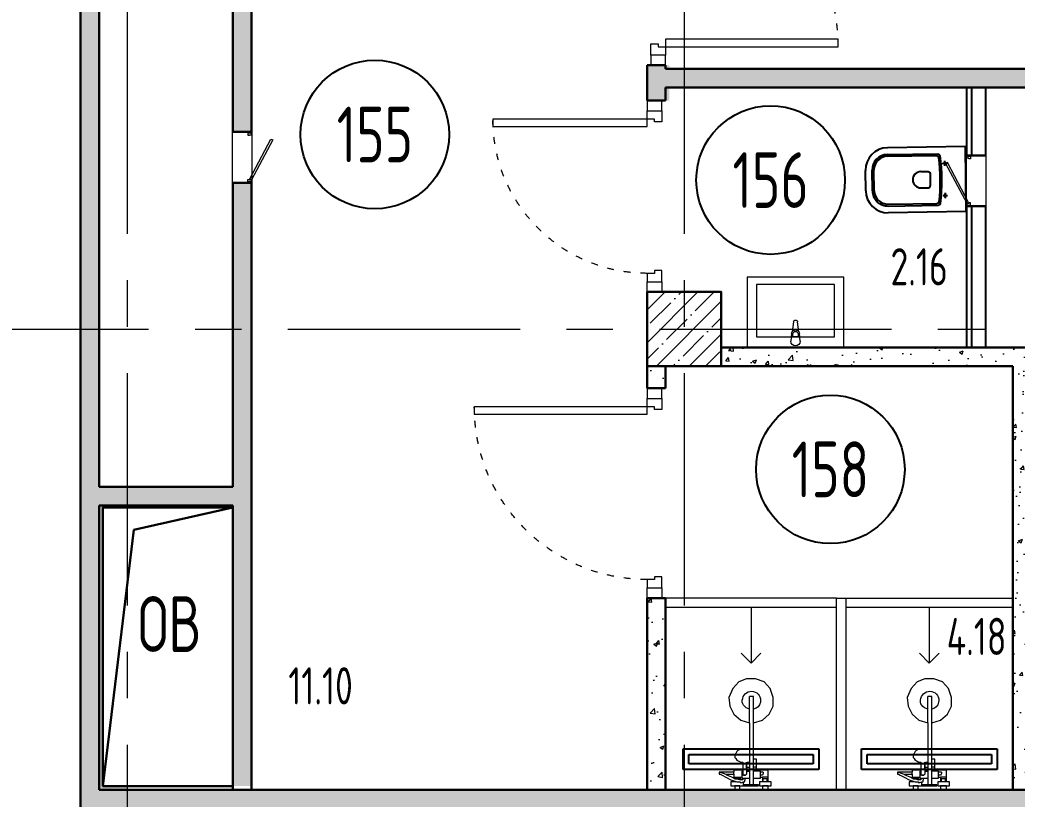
# Model space of a CAD drawing. Header units: millimetres. Extents: x -8689834 to 9419935, y 0 to 135940.
# Drawn here: x -197811 to -192441, y 122071 to 126265 of the extents above; entities that cross this region are included whole.
import ezdxf
from ezdxf import colors
from ezdxf.entities.mleader import LeaderData, LeaderLine
from ezdxf.enums import TextEntityAlignment as Align
from ezdxf.math import Vec2, Vec3

# ---------------------------------------------------------------- set-up
doc = ezdxf.new("R2010")
doc.units = ezdxf.units.MM
doc.header["$MEASUREMENT"] = 0
doc.linetypes.add('ACAD_ISO03W100', pattern=[30, 12, -18])
doc.linetypes.add('CENTER', pattern=[2, 1.25, -0.25, 0.25, -0.25])
doc.layers.get('0').update_dxf_attribs({"color": 250, "lineweight": 9})
for name, color, linetype, lineweight in [('АР_Двери', 175, 'Continuous', 18), ('АР_Колонны', 250, 'Continuous', 30), ('АР_Колонны Штрих', 250, 'Continuous', 5), ('АР_Маркер экспликации', 239, 'Continuous', 13), ('АР_Номер помещения', 1, 'Continuous', 25), ('АР_Оси', 7, 'Continuous', 9), ('АР_Отметки', 250, 'Continuous', 15), ('АР_Перегородки газоблок', 165, 'Continuous', 30), ('АР_Перегородки газоблок_Штрих', 165, 'Continuous', 5), ('АР_Перегородки сантехнические', 216, 'Continuous', 9), ('АР_Помещения_площадь', 19, 'Continuous', 9), ('Задания на лючки', 32, 'Continuous', 15), ('М_проемы ОВ 4-5эт', 172, 'Continuous', 30), ('Эвакуация', 7, 'Continuous', 9)]:
    doc.layers.add(name, color=color, linetype=linetype, lineweight=lineweight)
for name, color, linetype in [('АР_новое окно', 155, 'Continuous'), ('АР_Отверстия', 251, 'Continuous'), ('ПОДЛОЖКА', 251, 'Continuous'), ('ТХ_сантехника', 253, 'Continuous')]:
    doc.layers.add(name, color=color, linetype=linetype)
doc.layers.get('0').freeze()
doc.styles.add('ICOCPEUR', font='isocpeur.ttf')
doc.styles.add('ISOCPEUR', font='isocpeur.ttf', dxfattribs={"width": 0.7})
doc.styles.get("Standard").update_dxf_attribs({"font": 'isocpeur.ttf', "width": 0.7})
pattern_1 = [(50, (-20, 0), (215.17805, -18.82564), [22.5, -247.5]), (355, (-20, 0), (-41.6254, 225.65764), [18, -198]), (100.45144, (-2.07, -1.57), (173.55265, 206.832), [19.12206, -210.34263]), (46.1842, (-20, 60), (320.1724, -49.65578), [33.75, -371.25]), (96.63564, (6.68, 55.86), (280.3986, 292.2356), [28.6831, -315.51413]), (351.18416, (-20, 60), (280.3986, 292.2356), [27, -297]), (21, (10, 45), (179.07212, -120.78567), [22.5, -247.5]), (326, (10, 45), (72.9946, 217.54501), [18, -198]), (71.45144, (24.92, 34.93), (252.06671, 96.75935), [19.12206, -210.34263]), (37.5, (-20, 0), (3.647957, 99.868156), [0, -195.6, 0, -201, 0, -198.75]), (7.5, (-20, 0), (78.92086, 118.323514), [0, -114.6, 0, -191.1, 0, -75.75]), (327.5, (-86.9, 0), (160.14673, -6.766462), [0, -75, 0, -234, 0, -310.5]), (317.5, (-116.9, 0), (174.95585, 30.031495), [0, -97.5, 0, -155.4, 0, -220.5])]
pattern_2 = [(50, (0, 0), (215.17805, -18.82564), [22.5, -247.5]), (355, (0, 0), (-41.6254, 225.65764), [18, -198]), (100.45144, (17.93, -1.57), (173.55265, 206.832), [19.12206, -210.34263]), (46.1842, (0, 60), (320.1724, -49.65578), [33.75, -371.25]), (96.63564, (26.68, 55.86), (280.3986, 292.2356), [28.6831, -315.51413]), (351.18416, (0, 60), (280.3986, 292.2356), [27, -297]), (21, (30, 45), (179.07212, -120.78567), [22.5, -247.5]), (326, (30, 45), (72.9946, 217.54501), [18, -198]), (71.45144, (44.92, 34.93), (252.06671, 96.75935), [19.12206, -210.34263]), (37.5, (0, 0), (3.647957, 99.868156), [0, -195.6, 0, -201, 0, -198.75]), (7.5, (0, 0), (78.92086, 118.323514), [0, -114.6, 0, -191.1, 0, -75.75]), (327.5, (-66.9, 0), (160.14673, -6.766462), [0, -75, 0, -234, 0, -310.5]), (317.5, (-96.9, 0), (174.95585, 30.031495), [0, -97.5, 0, -155.4, 0, -220.5])]

# ---------------------------------------------------------------- blocks, each defined once
blk = doc.blocks.new('*U552')
for points in [[(-55, -80), (-55, 0), (-115, 0), (-115, -40), (-100, -40), (-100, -80), (-55, -80)], [(0, 0), (0, -80), (-55, -80), (-55, 0), (0, 0)], [(-1130, 0), (-1130, -80), (-1075, -80), (-1075, 0), (-1130, 0)], [(-1075, -80), (-1075, 0), (-1015, 0), (-1015, -40), (-1030, -40), (-1030, -80), (-1075, -80)]]:
    blk.add_lwpolyline(points)
blk.add_lwpolyline([(-100, -80), (-100, -1010), (-140, -1010), (-140, -80)], close=True)
at = {"linetype": 'ACAD_ISO03W100', "ltscale": 3}
blk.add_arc((-100, -80), 930, 180, 270, dxfattribs=at)
blk = doc.blocks.new('*U554')
for points in [[(-55, -80), (-55, 0), (-115, 0), (-115, -40), (-100, -40), (-100, -80), (-55, -80)], [(0, 0), (0, -80), (-55, -80), (-55, 0), (0, 0)], [(-1030, 0), (-1030, -80), (-975, -80), (-975, 0), (-1030, 0)], [(-975, -80), (-975, 0), (-915, 0), (-915, -40), (-930, -40), (-930, -80), (-975, -80)]]:
    blk.add_lwpolyline(points)
blk.add_lwpolyline([(-100, -80), (-100, -910), (-140, -910), (-140, -80)], close=True)
at = {"linetype": 'ACAD_ISO03W100', "ltscale": 3}
blk.add_arc((-100, -80), 830, 180, 270, dxfattribs=at)
blk = doc.blocks.new('*U553')
for points in [[(0, 0), (0, -80), (55, -80), (55, 0), (0, 0)], [(55, -80), (55, 0), (115, 0), (115, -40), (100, -40), (100, -80), (55, -80)], [(1075, -80), (1075, 0), (1015, 0), (1015, -40), (1030, -40), (1030, -80), (1075, -80)], [(1130, 0), (1130, -80), (1075, -80), (1075, 0), (1130, 0)]]:
    blk.add_lwpolyline(points)
blk.add_lwpolyline([(100, -80), (100, -1010), (140, -1010), (140, -80)], close=True)
at = {"linetype": 'ACAD_ISO03W100', "ltscale": 3}
blk.add_arc((100, -80), 930, 270, 0, dxfattribs=at)
blk = doc.blocks.new('*U1618')
at = {"layer": 'АР_Номер помещения', "color": 7}
blk.add_circle((-458.7, -1228.9), 400, dxfattribs=at)
at = {"layer": 'АР_Номер помещения', "color": 7, "style": 'ISOCPEUR', "width": 0.7}
blk.add_attdef('НОМЕР_ПОМЕЩЕНИЯ', text='', height=300, dxfattribs=at).set_placement((-458.7, -1228.9), align=Align.MIDDLE_CENTER)
at = {"layer": 'АР_Помещения_площадь', "color": 7, "lineweight": 30, "width": 0.7, "flags": 104}
blk.add_attdef('ИМЯ_ПОМЕЩЕНИЯ', text='', height=100, dxfattribs=at).set_placement((157.6, 1217.1), align=Align.MIDDLE_CENTER)
blk = doc.blocks.new('*U1673')
at = {"layer": 'АР_Номер помещения', "color": 7}
blk.add_circle((-513.5, -1398.4), 400, dxfattribs=at)
at = {"layer": 'АР_Номер помещения', "color": 7, "style": 'ISOCPEUR', "width": 0.7}
blk.add_attdef('НОМЕР_ПОМЕЩЕНИЯ', text='', height=300, dxfattribs=at).set_placement((-513.5, -1398.4), align=Align.MIDDLE_CENTER)
at = {"layer": 'АР_Помещения_площадь', "color": 7, "lineweight": 30, "width": 0.7, "flags": 104}
blk.add_attdef('ИМЯ_ПОМЕЩЕНИЯ', text='', height=100, dxfattribs=at).set_placement((157.6, 1217.1), align=Align.MIDDLE_CENTER)
blk = doc.blocks.new('*U1623')
at = {"layer": 'АР_Номер помещения', "color": 7}
blk.add_circle((-6996.1, -2946), 400, dxfattribs=at)
at = {"layer": 'АР_Номер помещения', "color": 7, "style": 'ISOCPEUR', "width": 0.7}
blk.add_attdef('НОМЕР_ПОМЕЩЕНИЯ', text='', height=300, dxfattribs=at).set_placement((-6996.1, -2946), align=Align.MIDDLE_CENTER)
at = {"layer": 'АР_Помещения_площадь', "color": 7, "lineweight": 30, "width": 0.7, "flags": 104}
blk.add_attdef('ИМЯ_ПОМЕЩЕНИЯ', text='', height=100, dxfattribs=at).set_placement((157.6, 1217.1), align=Align.MIDDLE_CENTER)
blk = doc.blocks.new('унитаз поликлиники')
for p, q in [((0, 175), (0, -175)), ((0, 175), (420, 175)), ((420, 138.7), (149.6, 138.7)), ((420, 129), (156.8, 128.7)), ((125.6, 86.7), (99.5, 86.7)), ((112.4, 73.1), (112.4, 100.2)), ((494, 57.1), (494, -57.1)), ((504, 55), (504, -55)), ((540, 55), (540, -55)), ((191.9, -33.7), (191.9, 33.7)), ((242.4, 43.7), (201.9, 43.7)), ((242.4, -43.7), (201.9, -43.7)), ((125.5, -86.5), (99.4, -86.5)), ((112.3, -73), (112.3, -100.1)), ((420, -139), (147.9, -138.7)), ((420, -129), (155.2, -128.7)), ((0, -175), (420, -175))]:
    blk.add_line(p, q)
for centre, radius, start, end in [((420, 55), 120, 0, 90), ((420.5, 55.2), 83.5, 359.8619, 90.3335), ((420, 55), 74, 0, 90), ((242.4, 0), 43.7, 270, 90), ((420, -55), 120, 270, 0), ((420, -55), 84, 270, 0), ((420, -55), 74, 270, 358.4018)]:
    blk.add_arc(centre, radius, start, end)
at = {"extrusion": (0, 0, -1)}
for centre, major_axis, ratio, start_param, end_param in [((1158.1, 0), (-731, -726.4), 0.993775, 0.659849, 0.910919), ((984.1, 0), (-23.4, -941.4), 0.89728, 1.422258, 1.677847), ((149.5, 127.3), (-5.6, -10.5), 0.821373, 1.269211, 2.570669), ((154.4, 119.8), (-5.61, -7.72), 0.798093, 1.232924, 2.686723), ((112.4, 86.8), (3.55, 3.55), 1, 5.504025, 11.78721), ((201.9, -33.5), (4.12, -9.49), 0.964797, 0.42926, 1.943413), ((147.9, -127.5), (5.4, -10.4), 0.836443, 0.56114, 1.877577), ((155.2, -117.5), (5.3, -10.4), 0.842984, 0.549902, 1.8819)]:
    blk.add_ellipse(centre, major_axis=major_axis, ratio=ratio, start_param=start_param, end_param=end_param, dxfattribs=at)
for centre, major_axis, ratio, start_param, end_param in [((201.9, 33.5), (4.12, 9.49), 0.964797, 0.42926, 1.943413), ((112.3, -86.6), (3.54, -3.55), 1, 5.504025, 11.78721)]:
    blk.add_ellipse(centre, major_axis=major_axis, ratio=ratio, start_param=start_param, end_param=end_param)
blk = doc.blocks.new('Из_буфера15266')
at = {"lineweight": 0, "ltscale": 100, "transparency": 33554687}
for points in [[(-13.2, -338.7), (-60.9, -354.5), (-97.9, -386.3), (-119.1, -428.6), (-119.1, -476.2), (-103.2, -523.9), (-71.4, -560.9), (-23.8, -576.8), (23.8, -576.8), (66.1, -560.9), (97.9, -523.9), (119.1, -476.2), (113.8, -428.6), (92.6, -386.3), (55.6, -354.5), (7.9, -338.7), (7.9, -195.8), (23.8, -195.8), (34.4, -195.8), (50.3, -195.8), (60.9, -195.8), (71.4, -190.5), (76.7, -185.2), (82, -174.6), (87.3, -169.3), (87.3, -158.7), (87.3, -153.5), (82, -148.2), (82, -148.2), (76.7, -137.6), (76.7, -137.6), (66.1, -132.3), (55.6, -127), (50.3, -127), (45, -127), (45, -105.8), (45, -84.7), (92.6, -84.7), (92.6, -74.1), (166.7, -74.1), (172, -74.1), (172, -68.8), (172, -63.5), (166.7, -63.5), (156.1, -58.2), (134.9, -47.6), (108.5, -31.7), (92.6, -26.5), (92.6, -21.2), (108.5, -21.2), (108.5, 0), (39.7, 0), (39.7, -21.2), (39.7, -21.2), (39.7, -21.2), (34.4, -21.2), (34.4, -21.2), (29.1, -42.3), (7.9, -42.3), (7.9, -5.3), (39.7, -5.3), (39.7, 0), (-39.7, 0), (-39.7, -5.3), (-13.2, -5.3), (-13.2, -42.3), (-50.3, -42.3), (-50.3, -47.6), (-60.9, -47.6), (-60.9, -37), (-60.9, -37), (-60.9, -21.2), (-45, -21.2), (-45, 0), (-108.5, 0), (-108.5, -21.2), (-92.6, -21.2), (-92.6, -37), (-92.6, -37), (-92.6, -47.6), (-92.6, -47.6), (-92.6, -84.7), (-29.1, -84.7)], [(-92.6, -21.2), (-60.9, -21.2)], [(-92.6, -37), (-60.9, -37)], [(-92.6, -47.6), (-60.9, -47.6)], [(-87.3, -21.2), (-87.3, -37)], [(-66.1, -21.2), (-66.1, -37)], [(-50.3, -47.6), (-50.3, -79.4)], [(-13.2, -5.3), (7.9, -5.3)], [(-13.2, -42.3), (-13.2, -142.9)], [(7.9, -195.8), (7.9, -42.3)], [(45, -42.3), (29.1, -42.3)], [(55.6, -15.9), (39.7, -21.2)], [(50.3, -47.6), (50.3, -47.6)], [(50.3, -52.9), (50.3, -47.6)], [(50.3, -79.4), (50.3, -47.6)], [(50.3, -58.2), (50.3, -52.9)], [(55.6, -15.9), (55.6, -15.9)], [(60.9, -21.2), (55.6, -15.9)], [(55.6, -31.7), (55.6, -31.7)], [(76.7, -37), (55.6, -31.7)], [(92.6, -26.5), (76.7, -21.2), (60.9, -21.2)], [(60.9, -37), (66.1, -37), (82, -37), (82, -37)], [(87.3, -47.6), (60.9, -47.6)], [(66.1, -31.7), (66.1, -37)], [(87.3, -37), (76.7, -37)], [(82, -21.2), (92.6, -21.2)], [(-50.3, -79.4), (-13.2, -79.4)], [(-29.1, -84.7), (-29.1, -142.9), (-23.8, -142.9), (-23.8, -142.9), (-23.8, -142.9), (-18.5, -142.9), (-13.2, -142.9), (-13.2, -142.9), (-13.2, -338.7)], [(-29.1, -84.7), (-13.2, -84.7)], [(-29.1, -100.5), (-13.2, -100.5)], [(23.8, -79.4), (7.9, -79.4)], [(23.8, -84.7), (7.9, -84.7)], [(23.8, -100.5), (7.9, -100.5)], [(23.8, -63.5), (23.8, -63.5), (23.8, -63.5), (29.1, -58.2), (29.1, -58.2), (29.1, -58.2), (29.1, -58.2), (34.4, -58.2), (39.7, -58.2), (39.7, -58.2), (39.7, -58.2), (39.7, -58.2), (45, -58.2), (45, -63.5), (45, -63.5)], [(23.8, -105.8), (23.8, -63.5)], [(23.8, -84.7), (23.8, -127)], [(23.8, -127), (23.8, -105.8)], [(34.4, -58.2), (29.1, -58.2)], [(34.4, -58.2), (34.4, -58.2)], [(39.7, -58.2), (34.4, -58.2)], [(39.7, -58.2), (39.7, -58.2)], [(45, -63.5), (45, -63.5)], [(45, -84.7), (45, -63.5)], [(50.3, -79.4), (45, -79.4)], [(92.6, -63.5), (92.6, -74.1)], [(166.7, -74.1), (150.8, -68.8), (134.9, -63.5)], [(166.7, -74.1), (166.7, -74.1)], [(13.2, -127), (7.9, -127)], [(18.5, -127), (13.2, -127)], [(23.8, -121.7), (18.5, -127)], [(45, -121.7), (34.4, -121.7), (23.8, -121.7)], [(45, -127), (45, -121.7)], [(-13.2, -338.7), (-13.2, -481.5)], [(7.9, -338.7), (7.9, -481.5)], [(-13.2, -481.5), (7.9, -481.5)]]:
    blk.add_lwpolyline(points, dxfattribs=at)
for points in [[(-92.6, 0), (-60.9, 0), (-60.9, 21.2), (-92.6, 21.2)], [(60.9, 0), (87.3, 0), (87.3, 21.2), (60.9, 21.2)], [(39.7, -21.2), (39.7, -21.2)], [(50.3, -42.3), (45, -42.3), (45, -31.7), (55.6, -31.7), (55.6, -31.7), (55.6, -37), (60.8, -37), (60.8, -47.6), (50.3, -47.6)], [(87.3, -47.6), (87.3, -37), (103.2, -47.6), (129.6, -58.2), (134.9, -63.5), (92.6, -63.5), (92.6, -47.6)]]:
    blk.add_lwpolyline(points, close=True, dxfattribs=at)
for points, knots in [([(-50.3, -74.1), (-55.6, -79.4), (-60.9, -74.1), (-66.1, -74.1), (-66.1, -68.8), (-66.1, -63.5), (-60.9, -58.2), (-55.6, -58.2), (-55.6, -58.2), (-50.3, -58.2)], [0, 0, 0, 0, 1, 1, 1, 2, 2, 2, 3, 3, 3, 3]), ([(7.9, -412.7), (34.4, -418), (55.6, -444.5), (45, -471), (39.7, -497.4), (13.2, -513.3), (-13.2, -508), (-39.7, -502.7), (-55.6, -476.2), (-50.3, -449.8), (-45, -428.6), (-34.4, -418), (-13.2, -412.7)], [0, 0, 0, 0, 1, 1, 1, 2, 2, 2, 3, 3, 3, 4, 4, 4, 4])]:
    blk.add_open_spline(points, degree=3, knots=knots, dxfattribs=at)
blk = doc.blocks.new('Из_буфера27431')
at = {"linetype": 'Continuous', "lineweight": 5}
for p, q in [((-138.5, 11.1), (-85.6, 17.7)), ((-138.5, 11.1), (-85.6, 17.7)), ((-76.1, 21), (-34.1, 25)), ((-76.1, 21), (-34.1, 25)), ((-59, 13.6), (-73.9, 13.6)), ((-59, 13.6), (-73.9, 13.6)), ((-59, -13.6), (-59, 13.6)), ((-59, -13.6), (-59, 13.6)), ((-85.6, -17.7), (-138.5, -11.1)), ((-85.6, -17.7), (-138.5, -11.1)), ((-34.1, -25), (-76.1, -21)), ((-34.1, -25), (-76.1, -21)), ((-73.9, -13.6), (-59, -13.6)), ((-73.9, -13.6), (-59, -13.6))]:
    blk.add_line(p, q, dxfattribs=at)
for points in [[(0, -260), (-380, -260), (-380, 260), (0, 260)], [(-59, -210), (-339.1, -210), (-339.1, 210), (-59, 210)], [(-59, -210), (-339.1, -210), (-339.1, 210), (-59, 210)]]:
    blk.add_lwpolyline(points, close=True, dxfattribs=at)
for centre, radius, start, end in [((-137.1, 0), 11.2, 97.1389, 262.8611), ((-137.1, 0), 11.2, 97.1389, 262.8611), ((-74.2, 0), 21.1, 122.771, 237.229), ((-74.2, 0), 21.1, 122.771, 237.229), ((-73.9, 0), 13.6, 90, 270), ((-73.9, 0), 13.6, 90, 270), ((-74.2, 0), 21.1, 95.1696, 122.771), ((-74.2, 0), 21.1, 95.1696, 122.771), ((-34.1, 0), 25, 270, 90), ((-34.1, 0), 25, 270, 90), ((-74.2, 0), 21.1, 237.229, 264.8304), ((-74.2, 0), 21.1, 237.229, 264.8304)]:
    blk.add_arc(centre, radius, start, end, dxfattribs=at)
blk = doc.blocks.new('_DotSmall')
at = {"color": 0, "linetype": 'ByBlock', "const_width": 0.5}
blk.add_lwpolyline([(-0.0625, 0, 1), (0.0625, 0, 1)], format="xyb", close=True, dxfattribs=at)
blk = doc.blocks.new('*U1544')
at = {"color": 7}
blk.add_wipeout([(-565, 60), (445, 60), (445, -310), (-565, -310)], dxfattribs=at)
for p, q in [((-530, 60), (-565, 60)), ((-550, 60), (-550, -10)), ((-550, -10), (-550, 60)), ((-510, 60), (-530, 60)), ((-510, 20), (-510, 60)), ((-500, 20), (-510, 20)), ((-500, -10), (-500, 20)), ((380, -10), (380, 20)), ((380, 20), (390, 20)), ((390, 20), (390, 60)), ((390, 60), (410, 60)), ((410, 60), (445, 60)), ((430, 60), (430, -10)), ((430, -10), (430, 60)), ((-565, -10), (-530, -10)), ((-530, -10), (-500, -10)), ((410, -10), (380, -10)), ((445, -10), (410, -10))]:
    blk.add_line(p, q)
at = {"lineweight": 30}
for p, q in [((-565, 60), (-565, -310)), ((445, 60), (445, -310))]:
    blk.add_line(p, q, dxfattribs=at)
blk.add_lwpolyline([(389, 60), (370, 25), (-424, 448), (-406, 483)], close=True)
blk = doc.blocks.new('*U1475')
at = {"color": 7}
blk.add_wipeout([(-565, 60), (445, 60), (445, -310), (-565, -310)], dxfattribs=at)
for p, q in [((-530, 60), (-565, 60)), ((-550, 60), (-550, -10)), ((-550, -10), (-550, 60)), ((-510, 60), (-530, 60)), ((-510, 20), (-510, 60)), ((-500, 20), (-510, 20)), ((-500, -10), (-500, 20)), ((380, -10), (380, 20)), ((380, 20), (390, 20)), ((390, 20), (390, 60)), ((390, 60), (410, 60)), ((410, 60), (445, 60)), ((430, 60), (430, -10)), ((430, -10), (430, 60)), ((-565, -10), (-530, -10)), ((-530, -10), (-500, -10)), ((410, -10), (380, -10)), ((445, -10), (410, -10))]:
    blk.add_line(p, q)
at = {"lineweight": 30}
for p, q in [((-565, 60), (-565, -310)), ((445, 60), (445, -310))]:
    blk.add_line(p, q, dxfattribs=at)
blk.add_lwpolyline([(389, 60), (370, 25), (-424, 448), (-406, 483)], close=True)

msp = doc.modelspace()

# ---------------------------------------------------------------- hatches: boundary and pattern name
at = {"layer": 'АР_Колонны Штрих', "ltscale": 100}
h = msp.add_hatch(dxfattribs=at)
h.set_pattern_fill('ANSI35', color=256, scale=500)
h.set_pattern_definition([(45, (-1151486.01, 164672.16), (-88.388348, 88.388348), []), (45, (-1151397.63, 164672.16), (-88.388348, 88.388348), [156.25, -31.25, 0, -31.25])])
h.paths.add_polyline_path([(-194033.9, 124800.7), (-194433.9, 124800.7), (-194433.9, 124400.7), (-194033.9, 124400.7)])
at = {"layer": 'АР_Перегородки газоблок_Штрих', "ltscale": 100}
h = msp.add_hatch(dxfattribs=at)
h.set_pattern_fill('AR-CONC', color=256, scale=30)
h.set_pattern_definition(pattern_2)
edge = h.paths.add_edge_path()
edge.add_line((-197233.9, 124428.4), (-197383.9, 124428.4))
edge.add_line((-197383.9, 124428.4), (-197383.9, 124600.7))
edge.add_line((-197383.9, 124600.7), (-197483.9, 124600.7))
edge.add_line((-197483.9, 124600.7), (-197483.9, 121099.1))
edge.add_arc((-197538.8, 121433.3), 338.7, 279.3282, 301.0925)
edge.add_line((-197363.9, 121143.3), (-197363.9, 122020.3))
edge.add_line((-197363.9, 122020.3), (-197363.9, 122020.3))
edge.add_line((-197363.9, 122020.3), (-197233.9, 122020.3))
edge.add_line((-197233.9, 122020.3), (-197233.9, 122140.3))
edge.add_line((-197233.9, 122140.3), (-197364.1, 122140.3))
edge.add_line((-197364.1, 122140.3), (-197364.1, 122140.7))
edge.add_line((-197364.1, 122140.7), (-197364.1, 123640.7))
edge.add_line((-197364.1, 123640.7), (-197233.9, 123640.7))
edge.add_line((-197233.9, 123640.7), (-197233.9, 123750.7))
edge.add_line((-197233.9, 123750.7), (-197383.9, 123750.7))
edge.add_line((-197383.9, 123750.7), (-197383.9, 124428.4))
edge.add_line((-197383.9, 124428.4), (-197233.9, 124428.4))
h.paths.add_polyline_path([(-196563.9, 124600.7), (-196663.9, 124600.7), (-196663.9, 124428.4), (-197233.9, 124428.4), (-196663.9, 124428.4), (-196663.9, 123750.7), (-197233.9, 123750.7), (-197233.9, 123640.7), (-196764.1, 123640.7), (-196663.9, 123640.7), (-196663.9, 122140.3), (-196563.9, 122140.3)])
h.paths.add_polyline_path([(-196563.9, 127350.7), (-196663.9, 127350.7), (-196663.9, 124600.7), (-196563.9, 124600.7)])
h.paths.add_polyline_path([(-197383.9, 127350.7), (-197483.9, 127350.7), (-197483.9, 124600.7), (-197383.9, 124600.7)])
h = msp.add_hatch(dxfattribs=at)
h.set_pattern_fill('AR-CONC', color=256, scale=30)
h.set_pattern_definition(pattern_2)
h.paths.add_polyline_path([(-194313.9, 126020.8), (-194433.9, 126020.8), (-194433.9, 125830.7), (-194313.9, 125830.7), (-194313.9, 125900.9), (-190513.9, 125900.9), (-190513.9, 125779.2), (-190393.9, 125779.2), (-190393.9, 125900.9), (-188033.9, 125900.9), (-188033.9, 124400.9), (-187933.9, 124400.5), (-187933.9, 126000.9), (-194313.9, 126000.9)])
h = msp.add_hatch(dxfattribs=at)
h.set_pattern_fill('AR-CONC', color=256, scale=30)
h.set_pattern_definition(pattern_2)
h.paths.add_polyline_path([(-192463.9, 124400.7), (-192463.9, 122140.3), (-192363.9, 122140.3), (-192363.9, 124400.7), (-190513.9, 124400.7), (-190513.9, 124500.7), (-192136.1, 124500.7), (-192136.1, 124504.8), (-192236.1, 124504.8), (-192236.1, 124500.7), (-192536.8, 124500.7), (-192536.8, 124499.9), (-192636.8, 124499.9), (-192636.8, 124500.7), (-194033.9, 124500.7), (-194033.9, 124400.7)])
h = msp.add_hatch(dxfattribs=at)
h.set_pattern_fill('AR-CONC', color=256, scale=30)
h.set_pattern_definition(pattern_1)
h.paths.add_polyline_path([(-194333.9, 124400.7), (-194453.9, 124400.7), (-194453.9, 124282.4), (-194333.9, 124282.4)])
h = msp.add_hatch(dxfattribs=at)
h.set_pattern_fill('AR-CONC', color=256, scale=30)
h.set_pattern_definition(pattern_2)
h.paths.add_polyline_path([(-190393.9, 123152.4), (-190513.9, 123152.4), (-190513.9, 122120.3), (-197362.4, 122120.3), (-197362.4, 122020.3), (-190513.9, 122020.3), (-190513.9, 121428.5), (-197383.9, 121428.5), (-197383.9, 121328.5), (-190513.9, 121328.5), (-190513.9, 121322.6), (-190513.9, 121322.6), (-190513.9, 120884.3), (-190513.9, 118520.7), (-190613.2, 118520.7), (-190613.2, 118400.7), (-188433.9, 118400.7), (-188433.9, 118520.7), (-190393.9, 118520.7)])
edge = h.paths.add_edge_path()
edge.add_line((-197363.9, 121105.7), (-197363.9, 121143.3))
edge.add_arc((-197538.8, 121433.3), 338.7, 279.3282, 301.0925, ccw=False)
edge.add_line((-197483.9, 121099.1), (-197483.9, 118520.7))
edge.add_line((-197483.9, 118520.7), (-197633.9, 118520.7))
edge.add_line((-197633.9, 118520.7), (-197633.9, 118400.6))
edge.add_line((-197633.9, 118400.6), (-197265, 118400.6))
edge.add_line((-197265, 118400.6), (-197265, 118520.6))
edge.add_line((-197265, 118520.6), (-197363.9, 118520.7))
edge.add_line((-197363.9, 118520.7), (-197363.9, 121105.7))
h.paths.add_polyline_path([(-187933.9, 123270.7), (-187993.9, 123270.8), (-188033.9, 123270.8), (-188033.9, 121714.3), (-188033.9, 118400.7), (-187933.9, 118400.7), (-187933.9, 121948.5)])
h = msp.add_hatch(dxfattribs=at)
h.set_pattern_fill('AR-CONC', color=256, scale=30)
h.set_pattern_definition(pattern_1)
h.paths.add_polyline_path([(-194333.9, 123152.4), (-194373.9, 123152.4), (-194373.9, 123152.4), (-194433.9, 123152.4), (-194433.9, 122140.3), (-194333.9, 122140.3)])

# ---------------------------------------------------------------- linework, layer by layer
at = {"layer": 'АР_Колонны', "ltscale": 100}
msp.add_lwpolyline([(-194433.9, 124800.7), (-194033.9, 124800.7), (-194033.9, 124400.7), (-194433.9, 124400.7)], close=True, dxfattribs=at)
at = {"layer": 'АР_Оси', "linetype": 'CENTER', "ltscale": 1000}
for p, q in [((-197233.9, 134363.2), (-197233.9, 78630.8)), ((-194233.9, 134363.2), (-194233.9, 78630.8)), ((-224367.6, 124600.7), (-141189.2, 124600.7)), ((-224367.6, 124600.7), (-141189.2, 124600.7))]:
    msp.add_line(p, q, dxfattribs=at)
at = {"layer": 'АР_Перегородки газоблок', "ltscale": 100}
for points in [[(-197483.9, 118520.7), (-197483.9, 127350.7)], [(-197383.9, 127350.7), (-197383.9, 124279)], [(-196663.9, 124295.6), (-196663.9, 127350.7)], [(-196563.9, 122120.3), (-196563.9, 127350.7)], [(-194433.9, 126020.8), (-194333.9, 126020.8)], [(-194433.9, 126020.8), (-194433.9, 125830.7)], [(-194333.9, 126020.8), (-194333.9, 126000.9)], [(-188033.9, 124400.7), (-187933.9, 124400.7), (-187933.9, 126001), (-194333.9, 126000.9)], [(-190513.9, 125900.9), (-194333.9, 125900.9)], [(-194333.9, 125900.9), (-194333.9, 125830.7)], [(-194333.9, 125830.7), (-194433.9, 125830.7)], [(-194033.9, 124500.7), (-192363.9, 124500.7)], [(-197383.9, 124398.4), (-197383.9, 123750.7)], [(-196663.9, 123750.7), (-196663.9, 124398.4)], [(-194433.9, 124400.7), (-194433.9, 124282.4)], [(-194333.9, 124400.7), (-194333.9, 124282.4)], [(-192463.9, 124400.7), (-194033.9, 124400.7)], [(-192463.9, 122120.3), (-192463.9, 124400.7)], [(-194333.9, 124282.4), (-194433.9, 124282.4)], [(-197383.9, 123750.7), (-196663.9, 123750.7)], [(-197383.9, 123650.7), (-197383.9, 122120.3)], [(-196663.9, 123650.7), (-197383.9, 123650.7)], [(-196663.9, 122120.3), (-196663.9, 123650.7)], [(-197383.9, 122120.3), (-190513.9, 122120.3), (-190513.9, 123152.4)], [(-194433.9, 123152.4), (-194433.9, 122120.3)], [(-194433.9, 123152.4), (-194333.9, 123152.4)], [(-194333.9, 123152.4), (-194333.9, 122120.3)], [(-197383.9, 122120.3), (-197024.3, 122120.3)], [(-196904.3, 122120.3), (-194433.9, 122120.3)], [(-194333.9, 122120.3), (-190513.9, 122120.4)]]:
    msp.add_lwpolyline(points, dxfattribs=at)
at = {"layer": 'АР_Перегородки газоблок', "color": 0, "lineweight": 25, "ltscale": 100}
for points in [[(-192711.8, 124500.7), (-192711.8, 125901)], [(-192686.8, 125901), (-192686.8, 124500.7)], [(-192611.8, 125901), (-192611.8, 124500.7)]]:
    msp.add_lwpolyline(points, dxfattribs=at)
at = {"layer": 'АР_Перегородки сантехнические', "lineweight": 0}
msp.add_lwpolyline([(-193413.9, 123152.4), (-193363.9, 123152.4), (-193363.9, 122120.3), (-193413.9, 122120.3)], close=True, dxfattribs=at)
at = {"layer": 'М_проемы ОВ 4-5эт'}
msp.add_lwpolyline([(-196663.9, 122140.3), (-197363.9, 122140.3), (-197363.9, 123640.7), (-196663.9, 123640.7)], close=True, dxfattribs=at)
msp.add_lwpolyline([(-197363.9, 122140.3), (-197196.6, 123519.4), (-196663.9, 123640.7)], dxfattribs=at)
at = {"layer": 'ПОДЛОЖКА', "lineweight": 15}
for p, q in [((-193413.9, 123152.4), (-194333.9, 123152.4)), ((-193413.9, 123152.4), (-194333.9, 123152.4)), ((-193413.9, 123152.4), (-194333.9, 123152.4)), ((-193413.9, 123152.4), (-194333.9, 123152.4)), ((-193413.9, 123102.4), (-194333.9, 123102.4)), ((-193413.9, 123102.4), (-194333.9, 123102.4)), ((-193413.9, 123102.4), (-194333.9, 123102.4)), ((-193413.9, 123102.4), (-194333.9, 123102.4)), ((-193873.9, 123102.4), (-193873.9, 122802.4)), ((-192463.9, 123102.4), (-193363.9, 123102.4)), ((-192463.9, 123102.4), (-193363.9, 123102.4)), ((-192463.9, 123102.4), (-193363.9, 123102.4)), ((-192463.9, 123102.4), (-193363.9, 123102.4)), ((-192913.9, 123102.4), (-192913.9, 122802.4)), ((-193873.9, 122802.4), (-193927, 122855.4)), ((-193873.9, 122802.4), (-193820.9, 122855.4)), ((-192913.9, 122802.4), (-192967, 122855.4)), ((-192913.9, 122802.4), (-192860.9, 122855.4))]:
    msp.add_line(p, q, dxfattribs=at)
msp.add_lwpolyline([(-193363.9, 123152.4), (-192463.9, 123152.4)], dxfattribs=at)
at = {"layer": 'ТХ_сантехника', "ltscale": 100}
for p, q in [((-194238.9, 122230.3), (-194238.9, 122340.3)), ((-194238.9, 122340.3), (-193508.9, 122340.3)), ((-194238.9, 122340.3), (-193508.9, 122340.3)), ((-194238.9, 122340.3), (-193508.9, 122340.3)), ((-194238.9, 122340.3), (-193508.9, 122340.3)), ((-193508.9, 122340.3), (-193508.9, 122230.3)), ((-193508.9, 122340.3), (-193508.9, 122230.3)), ((-193508.9, 122340.3), (-193508.9, 122230.3)), ((-193508.9, 122340.3), (-193508.9, 122230.3)), ((-193278.9, 122230.3), (-193278.9, 122340.3)), ((-193278.9, 122340.3), (-192548.9, 122340.3)), ((-193278.9, 122340.3), (-192548.9, 122340.3)), ((-193278.9, 122340.3), (-192548.9, 122340.3)), ((-193278.9, 122340.3), (-192548.9, 122340.3)), ((-192548.9, 122340.3), (-192548.9, 122230.3)), ((-192548.9, 122340.3), (-192548.9, 122230.3)), ((-192548.9, 122340.3), (-192548.9, 122230.3)), ((-192548.9, 122340.3), (-192548.9, 122230.3)), ((-194208.9, 122260.3), (-194208.9, 122310.3)), ((-194208.9, 122310.3), (-193538.9, 122310.3)), ((-194208.9, 122260.3), (-194208.9, 122310.3)), ((-194208.9, 122310.3), (-193538.9, 122310.3)), ((-194208.9, 122260.3), (-194208.9, 122310.3)), ((-194208.9, 122310.3), (-193538.9, 122310.3)), ((-194208.9, 122260.3), (-194208.9, 122310.3)), ((-194208.9, 122310.3), (-193538.9, 122310.3)), ((-193538.9, 122260.3), (-194208.9, 122260.3)), ((-193538.9, 122260.3), (-194208.9, 122260.3)), ((-193538.9, 122260.3), (-194208.9, 122260.3)), ((-193538.9, 122260.3), (-194208.9, 122260.3)), ((-193538.9, 122310.3), (-193538.9, 122260.3)), ((-193538.9, 122310.3), (-193538.9, 122260.3)), ((-193538.9, 122310.3), (-193538.9, 122260.3)), ((-193538.9, 122310.3), (-193538.9, 122260.3)), ((-193248.9, 122260.3), (-193248.9, 122310.3)), ((-193248.9, 122310.3), (-192578.9, 122310.3)), ((-193248.9, 122260.3), (-193248.9, 122310.3)), ((-193248.9, 122310.3), (-192578.9, 122310.3)), ((-193248.9, 122260.3), (-193248.9, 122310.3)), ((-193248.9, 122310.3), (-192578.9, 122310.3)), ((-193248.9, 122260.3), (-193248.9, 122310.3)), ((-193248.9, 122310.3), (-192578.9, 122310.3)), ((-192578.9, 122260.3), (-193248.9, 122260.3)), ((-192578.9, 122260.3), (-193248.9, 122260.3)), ((-192578.9, 122260.3), (-193248.9, 122260.3)), ((-192578.9, 122260.3), (-193248.9, 122260.3)), ((-192578.9, 122310.3), (-192578.9, 122260.3)), ((-192578.9, 122310.3), (-192578.9, 122260.3)), ((-192578.9, 122310.3), (-192578.9, 122260.3)), ((-192578.9, 122310.3), (-192578.9, 122260.3)), ((-193508.9, 122230.3), (-194238.9, 122230.3)), ((-193508.9, 122230.3), (-194238.9, 122230.3)), ((-193508.9, 122230.3), (-194238.9, 122230.3)), ((-193508.9, 122230.3), (-194238.9, 122230.3)), ((-192548.9, 122230.3), (-193278.9, 122230.3)), ((-192548.9, 122230.3), (-193278.9, 122230.3)), ((-192548.9, 122230.3), (-193278.9, 122230.3)), ((-192548.9, 122230.3), (-193278.9, 122230.3))]:
    msp.add_line(p, q, dxfattribs=at)
at = {"layer": 'Эвакуация', "lineweight": 18}
for p, q in [((-196765.7, 123650.3), (-196764.1, 123650.7)), ((-197384.1, 122120.7), (-197383.9, 122123))]:
    msp.add_line(p, q, dxfattribs=at)

# ---------------------------------------------------------------- block references
at = {"layer": 'АР_Двери', "rotation": 90.00000000000001}
msp.add_blockref('*U553', (-194413.9, 126020.8), dxfattribs=at)
at = {"layer": 'АР_Двери', "xscale": -1, "rotation": 270}
for name, p in [('*U554', (-194353.9, 125830.7)), ('*U552', (-194353.9, 124282.4))]:
    msp.add_blockref(name, p, dxfattribs=at)
at = {"layer": 'АР_Маркер экспликации'}
ref = msp.add_blockref('*U1623', (-186772.5, 128348.8), dxfattribs=at)
ref.add_attrib('НОМЕР_ПОМЕЩЕНИЯ', '156', dxfattribs={"layer": 'АР_Номер помещения', "color": 7, "height": 300, "style": 'ISOCPEUR', "width": 0.7}).set_placement((-193768.6, 125402.9), align=Align.MIDDLE_CENTER)
ref.add_attrib('ПЛОЩАДЬ_ПОМЕЩЕНИЯ', '2.16', dxfattribs={"layer": 'АР_Помещения_площадь', "color": 7, "height": 200, "style": 'ISOCPEUR', "width": 0.7}).set_placement((-192814.5, 124936.1), align=Align.MIDDLE_RIGHT)
ref = msp.add_blockref('*U1673', (-192933, 125243.8), dxfattribs=at)
ref.add_attrib('НОМЕР_ПОМЕЩЕНИЯ', '158', dxfattribs={"layer": 'АР_Номер помещения', "color": 7, "height": 300, "style": 'ISOCPEUR', "width": 0.7}).set_placement((-193446.5, 123845.4), align=Align.MIDDLE_CENTER)
ref.add_attrib('ПЛОЩАДЬ_ПОМЕЩЕНИЯ', '4.18', dxfattribs={"layer": 'АР_Помещения_площадь', "color": 7, "height": 200, "style": 'ISOCPEUR', "width": 0.7}).set_placement((-192498.3, 122946), align=Align.MIDDLE_RIGHT)
at = {"layer": 'АР_новое окно'}
ref = msp.add_blockref('*U1618', (-195440.9, 126877), dxfattribs=at)
ref.add_attrib('НОМЕР_ПОМЕЩЕНИЯ', '155', dxfattribs={"layer": 'АР_Номер помещения', "color": 7, "height": 300, "style": 'ISOCPEUR', "width": 0.7}).set_placement((-195899.6, 125648.1), align=Align.MIDDLE_CENTER)
ref.add_attrib('ПЛОЩАДЬ_ПОМЕЩЕНИЯ', '11.10', dxfattribs={"layer": 'АР_Помещения_площадь', "color": 7, "height": 200, "style": 'ISOCPEUR', "width": 0.7}).set_placement((-196018.1, 122680), align=Align.MIDDLE_RIGHT)
at = {"layer": 'ТХ_сантехника', "rotation": 180.8645356381789}
msp.add_blockref('унитаз поликлиники', (-192717.3, 125408.1), dxfattribs=at)
at = {"layer": 'ТХ_сантехника', "ltscale": 100, "xscale": -1, "rotation": 90}
msp.add_blockref('Из_буфера27431', (-193634.4, 124500.7), dxfattribs=at)
at = {"layer": 'ТХ_сантехника', "ltscale": 100, "rotation": 180}
for p in [(-193873.9, 122141.5), (-192913.9, 122141.5)]:
    msp.add_blockref('Из_буфера15266', p, dxfattribs=at)

# ---------------------------------------------------------------- texts
at = {"layer": 'АР_Отверстия', "ltscale": 100, "insert": (-197005.5, 123012.4), "char_height": 300, "attachment_point": 5, "line_spacing_factor": 0.7, "style": 'ICOCPEUR'}
msp.add_mtext('\\A1;{\\W0.7;ОВ}', dxfattribs=at)

# ---------------------------------------------------------------- leaders
at = {"layer": 'АР_Отметки'}
ml = msp.add_multileader_mtext('Standard', dxfattribs=at)
ml.set_content('0,000', color=256, style='ISOCPEUR')
ml.set_leader_properties(color=256, linetype='Continuous', lineweight=-1)
ml.set_arrow_properties(name='DOTSMALL')
ml.build(insert=Vec2(0, 0))
ml.multileader.update_dxf_attribs({"has_text_frame": 1, "text_left_attachment_type": 4, "text_right_attachment_type": 4, "dogleg_length": 100, "arrow_head_size": 180})
ctx = ml.context
ctx.base_point, ctx.char_height, ctx.arrow_head_size, ctx.landing_gap_size, ctx.plane_origin = Vec3(-204826.3, 122318.2), 250, 180, 50, Vec3(-207886.6, 120174.8)
ctx.left_attachment, ctx.right_attachment = 4, 4
notes = []
notes.append((ctx, [(0, (0, 0, 0), (0, 0), (1, 0), 1, [])]))
ctx.mtext.insert, ctx.mtext.width, ctx.mtext.line_spacing_style, ctx.mtext.flow_direction = Vec3(-204776.3, 122651.5), 852.697, 2, 5
ml = msp.add_multileader_mtext('Standard', dxfattribs=at)
ml.set_content('{\\W0.8;-2,730}', color=256, style='ISOCPEUR')
ml.set_leader_properties(color=256, linetype='Continuous', lineweight=-1)
ml.set_arrow_properties(name='DOTSMALL')
ml.build(insert=Vec2(0, 0))
ml.multileader.update_dxf_attribs({"has_text_frame": 1, "text_left_attachment_type": 4, "text_right_attachment_type": 4, "dogleg_length": 100, "arrow_head_size": 180})
ctx = ml.context
ctx.base_point, ctx.char_height, ctx.arrow_head_size, ctx.landing_gap_size, ctx.plane_origin = Vec3(-314791.3, 121809, 0), 250, 180, 50, Vec3(-319449.8, 117956.7, 0)
ctx.left_attachment, ctx.right_attachment = 4, 4
notes.append((ctx, [(0, (0, 0, 0), (0, 0), (1, 0), 1, [])]))
ctx.mtext.insert, ctx.mtext.width, ctx.mtext.defined_height, ctx.mtext.line_spacing_style, ctx.mtext.flow_direction = Vec3(-314741.3, 122142.4, 0), 769.989, 343.9, 2, 5
for ctx, leaders in notes:
    for number, flags, end, landing, length, lines in leaders:
        leader = LeaderData()
        leader.index, (leader.has_last_leader_line, leader.has_dogleg_vector, leader.attachment_direction) = number, flags
        leader.last_leader_point, leader.dogleg_vector, leader.dogleg_length = Vec3(end), Vec3(landing), length
        for number, points, colour, breaks in lines:
            line = LeaderLine()
            line.index, line.vertices, line.color, line.breaks = number, Vec3.list(points), colors.encode_raw_color(colour), breaks
            leader.lines.append(line)
        ctx.leaders.append(leader)

# ---------------------------------------------------------------- next in the draw order: block references
at = {"layer": 'Задания на лючки', "yscale": 0.2701273999331003, "zscale": 0.2701273999331003}
for name, p, xscale, rotation in [('*U1475', (-196580.1, 125509), 0.2701273999331003, 270.0022807060942), ('*U1544', (-192695.6, 125382.7), -0.2701273999331003, 89.99771929390577)]:
    msp.add_blockref(name, p, dxfattribs=dict(at, xscale=xscale, rotation=rotation))

doc.saveas('drawing.dxf')
